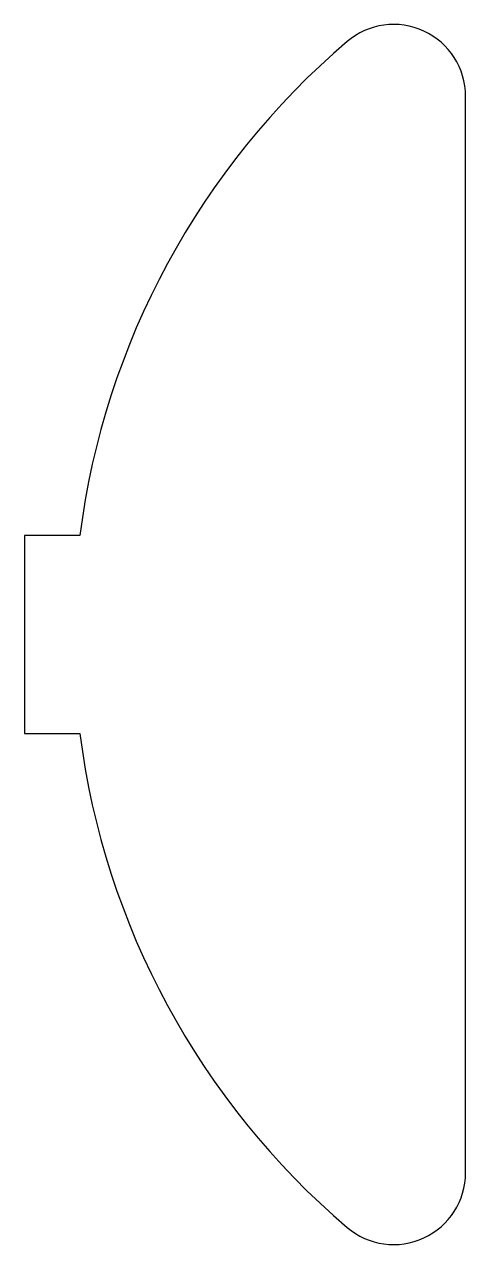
# Model space of a CAD drawing. Header units: millimetres. Extents: x 177.9 to 202.5, y 77.9 to 145.8.
import ezdxf

# ---------------------------------------------------------------- set-up
doc = ezdxf.new("R2010")
doc.units = ezdxf.units.MM

msp = doc.modelspace()

# ---------------------------------------------------------------- linework, layer by layer
msp.add_lwpolyline([(195.892, 78.887, 0.63979), (202.487, 81.932), (202.487, 141.766, 0.63979), (195.892, 144.81, 0.186519), (181.028, 117.349), (177.944, 117.349), (177.944, 106.349), (181.028, 106.349, 0.186519)], format="xyb", close=True)

doc.saveas('drawing.dxf')
